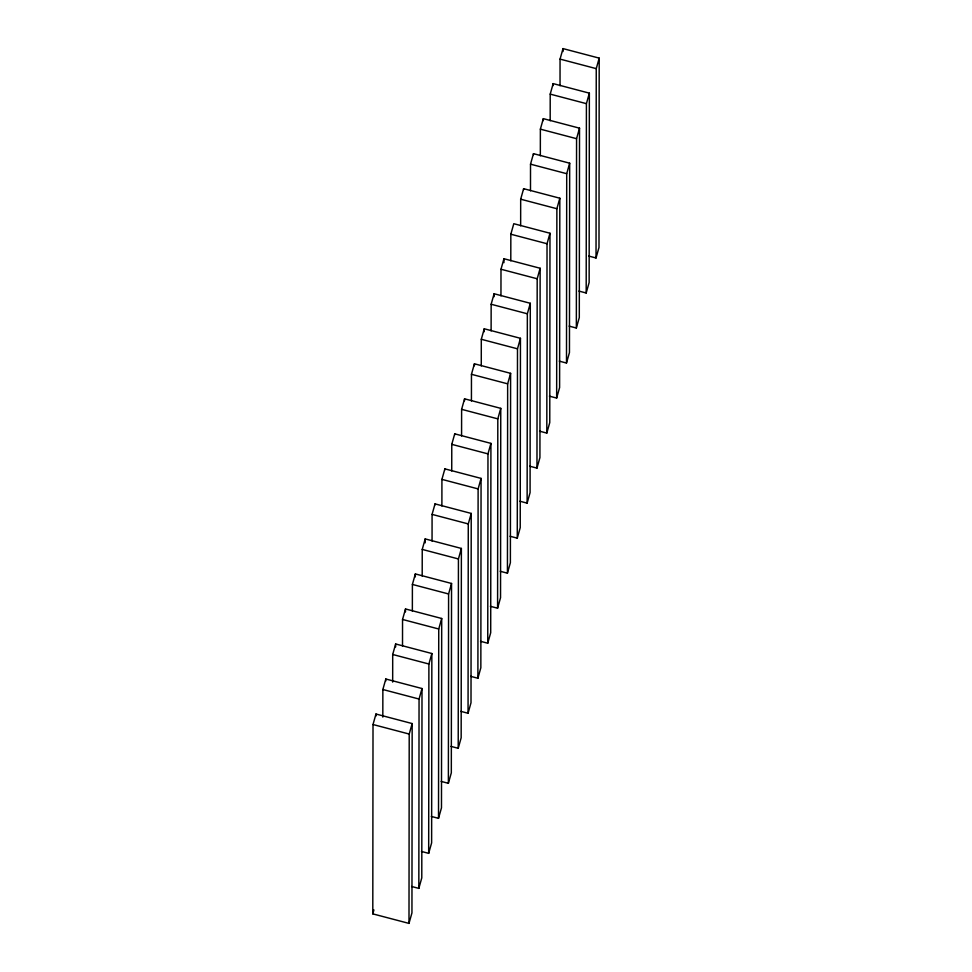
<?xml version="1.0" encoding="UTF-8"?>
<svg xmlns="http://www.w3.org/2000/svg" width="972" height="972" viewBox="0 0 972 972"><rect width="100%" height="100%" fill="white"/><g stroke="black" fill="none" stroke-linecap="round" stroke-linejoin="round"><path stroke-width="1.46" d="M372.798 913.874L373.017 724.529L375.97 714.019L412.164 723.557L411.946 912.89L408.993 923.4L372.798 913.874L373.904 909.926M375.97 716L375.97 714.019M382.822 717.117L382.859 689.513L385.811 679.003L422.006 688.528L421.787 877.874L418.835 888.384L411.593 886.476M385.811 680.971L385.811 679.003M392.676 682.101L392.7 654.484L395.653 643.974L431.847 653.512L431.629 842.846L428.676 853.355L421.435 851.448M395.653 646.939L395.653 643.974M402.517 646.088L402.542 619.468L405.506 608.958L441.701 618.484L441.482 807.829L438.518 818.339L431.289 816.431M405.494 611.91L405.506 608.958M408.993 923.4L409.212 734.054L412.164 723.557M412.359 611.072L412.395 584.439L415.348 573.93L451.543 583.467L451.324 772.801L448.371 783.311L441.13 781.403M415.336 576.894L415.348 573.93M418.835 888.384L419.053 699.038L422.006 688.528M422.2 576.044L422.237 549.423L425.189 538.913L461.384 548.439L461.165 737.784L458.213 748.294L450.972 746.387M425.189 542.862L425.189 538.913M428.676 853.355L428.895 664.01L431.847 653.512M432.054 541.027L432.078 514.395L435.031 503.885L471.226 513.423L471.007 702.756L468.054 713.266L460.813 711.358M435.031 504.881L435.031 503.885M438.518 818.339L438.737 628.993L441.701 618.484M441.896 505.999L441.92 479.378L444.872 468.868L481.067 478.394L480.848 667.74L477.896 678.249L470.667 676.342M444.872 469.853L444.872 468.868M448.371 783.311L448.59 593.965L451.543 583.467M451.737 470.983L451.773 444.35L454.726 433.84L490.921 443.378L490.702 632.711L487.75 643.221L480.508 641.313M454.726 434.836L454.726 433.84M458.213 748.294L458.432 558.949L461.384 548.439M461.579 435.954L461.615 409.334L464.567 398.824L500.762 408.349L500.544 597.695L497.591 608.205L490.35 606.297M464.567 400.792L464.567 398.824M468.054 713.266L468.273 523.92L471.226 513.423M471.432 400.938L471.456 374.305L474.409 363.795L510.604 373.333L510.385 562.667L507.433 573.176L500.191 571.269M474.409 365.776L474.409 363.795M477.896 678.249L478.115 488.904L481.067 478.394M481.274 365.909L481.298 339.289L484.25 328.779L520.445 338.305L520.227 527.65L517.274 538.16L510.045 536.252M484.25 331.731L484.25 328.779M487.75 643.221L487.968 453.875L490.921 443.378M491.115 330.893L491.152 304.26L494.104 293.751L530.299 303.288L530.08 492.622L527.128 503.132L519.886 501.224M494.092 296.715L494.104 293.751M497.591 608.205L497.81 418.859L500.762 408.349M500.957 295.865L500.993 269.244L503.946 258.734L540.14 268.26L539.922 457.605L536.969 468.115L529.728 466.208M503.933 262.683L503.946 258.734M507.433 573.176L507.651 383.831L510.604 373.333M510.798 260.848L510.835 234.216L513.787 223.706L549.982 233.244L549.763 422.577L546.811 433.087L539.569 431.179M517.274 538.16L517.493 348.814L520.445 338.305M520.652 225.82L520.676 199.199L523.629 188.69L559.823 198.215L559.605 387.561L556.652 398.07L549.411 396.163M523.629 189.674L523.629 188.69M527.128 503.132L527.346 313.786L530.299 303.288M530.493 190.804L530.518 164.171L533.482 153.661L569.677 163.199L569.458 352.532L566.494 363.042L559.264 361.134M533.47 154.657L533.482 153.661M536.969 468.115L537.188 278.77L540.14 268.26M540.335 155.775L540.371 129.155L543.324 118.645L579.519 128.17L579.3 317.516L576.347 328.026L569.106 326.118M543.324 120.613L543.324 118.645M546.811 433.087L547.029 243.741L549.982 233.244M550.176 120.759L550.213 94.126L553.165 83.616L589.36 93.154L589.141 282.488L586.189 292.997L578.947 291.09M553.165 85.597L553.165 83.616M556.652 398.07L556.871 208.725L559.823 198.215M560.03 85.73L560.054 59.11L563.007 48.6L599.202 58.126L598.983 247.471L596.03 257.981L588.789 256.073M563.007 51.552L563.007 48.6M566.494 363.042L566.712 173.696L569.677 163.199M576.347 328.026L576.566 138.68L579.519 128.17M586.189 292.997L586.408 103.652L589.36 93.154M596.03 257.981L596.249 68.635L599.202 58.126M560.054 59.11L596.249 68.635M550.213 94.126L586.408 103.652M540.371 129.155L576.566 138.68M530.518 164.171L566.712 173.696M520.676 199.199L556.871 208.725M510.835 234.216L547.029 243.741M500.993 269.244L537.188 278.77M491.152 304.26L527.346 313.786M481.298 339.289L517.493 348.814M471.456 374.305L507.651 383.831M461.615 409.334L497.81 418.859M451.773 444.35L487.968 453.875M441.92 479.378L478.115 488.904M432.078 514.395L468.273 523.92M422.237 549.423L458.432 558.949M412.395 584.439L448.59 593.965M402.542 619.468L438.737 628.993M392.7 654.484L428.895 664.01M382.859 689.513L419.053 699.038M373.017 724.529L409.212 734.054"/></g></svg>
